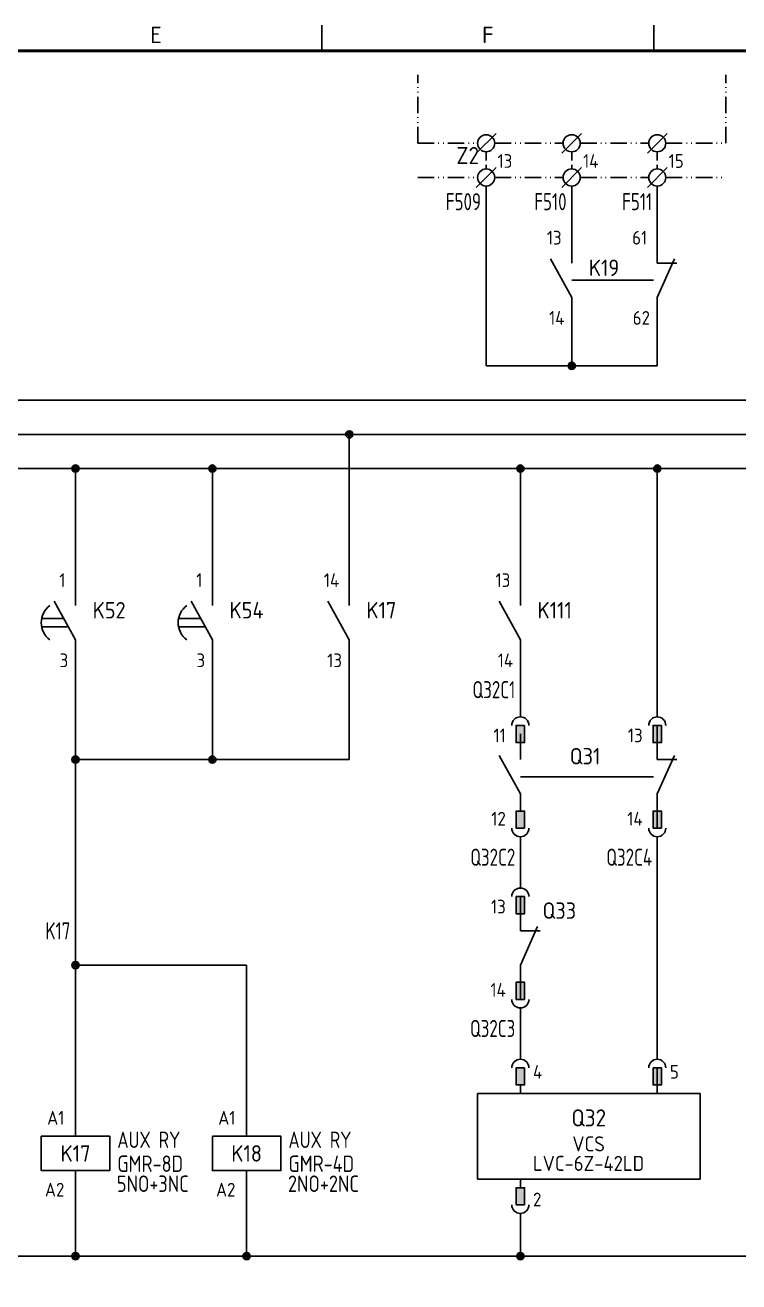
# Model space of a CAD drawing. Header units: millimetres. Extents: x 0 to 556, y 1 to 306.
# Drawn here: x 215.1 to 319.4, y 103.8 to 287.2 of the extents above; entities that cross this region are included whole.
import ezdxf
from ezdxf.enums import TextEntityAlignment as Align

# ---------------------------------------------------------------- set-up
doc = ezdxf.new("R2010")
doc.units = ezdxf.units.MM
doc.linetypes.add('ACAD_ISO12W100', pattern=[21, 12, -3, 0, -3, 0, -3])
doc.linetypes.add('HIDDEN', pattern=[0.375, 0.25, -0.125])
for name, color, linetype in [('LINK', 7, 'Continuous'), ('MISC', 7, 'Continuous'), ('Sheet Line', 3, 'Continuous'), ('Sheet Text', 2, 'Continuous'), ('SYMS', 7, 'Continuous'), ('TAGS', 7, 'Continuous'), ('TERMS', 7, 'Continuous'), ('WIRE_YELLOW', 2, 'Continuous'), ('WIREFIXED', 7, 'Continuous')]:
    doc.layers.add(name, color=color, linetype=linetype)
doc.layers.add('Sheet Out Line', color=2, linetype='Continuous', lineweight=50)
doc.styles.add('WD', font='ISOCP2.shx')
doc.styles.add('WD_IEC', font='ISOCP2.shx', dxfattribs={"width": 1.1, "height": 2.4, "bigfont": 'whgtxt.shx'})

# ---------------------------------------------------------------- blocks, each defined once
blk = doc.blocks.new('LSSA3')
at = {"layer": 'Sheet Line'}
for p, q in [((258.5, 283.5), (258.5, 287.25)), ((307, 283.5), (307, 287.25))]:
    blk.add_line(p, q, dxfattribs=at)
at = {"layer": 'Sheet Out Line'}
blk.add_lwpolyline([(16, 6.5), (404, 6.5), (404, 283.5), (16, 283.5)], close=True, dxfattribs=at)
at = {"style": 'WD_IEC', "width": 1.1}
for tag, height, p in [('DESC4', 2.4, (57.5, 39.5)), ('CUSTOMERS31', 3.8, (219, 38)), ('TITLE1', 3.6, (333, 37.5)), ('CUSTOMERS21', 3.8, (219, 35.25)), ('DESC3', 2.4, (57.5, 33.5)), ('CUSTOMERS32', 3.8, (219, 32.5)), ('TITLE2', 3.6, (333, 32.5)), ('CUSTOMERS22', 3.8, (219, 29.75)), ('RN', 3.5, (398, 28.75)), ('DESC2', 2.4, (57.5, 27.5)), ('CUSTOMERS33', 3.8, (219, 27)), ('TITLE3', 3.6, (333, 27.5)), ('DESC1', 2.4, (57.5, 21.5)), ('WORKNO', 3.5, (365.5, 18.5)), ('FILE', 2.4, (314, 18.5)), ('DESC0', 2.4, (57.5, 15.5)), ('SHN', 2.4, (395, 12)), ('TSH', 2.4, (401, 9))]:
    blk.add_attdef(tag, text='', height=height, dxfattribs=at).set_placement(p, align=Align.MIDDLE_CENTER)
at = {"style": 'WD_IEC'}
for tag, p in [('DATE4', (96.5, 39.5)), ('DRWN4', (111.5, 39.5)), ('DSGN4', (126.5, 39.5)), ('CHKD4', (141.5, 39.5)), ('APPD4', (156.5, 39.5)), ('DATE3', (96.5, 33.5)), ('DRWN3', (111.5, 33.5)), ('DSGN3', (126.5, 33.5)), ('CHKD3', (141.5, 33.5)), ('APPD3', (156.5, 33.5)), ('DATE2', (96.5, 27.5)), ('DRWN2', (111.5, 27.5)), ('DSGN2', (126.5, 27.5)), ('CHKD2', (141.5, 27.5)), ('APPD2', (156.5, 27.5)), ('DATE1', (96.5, 21.5)), ('DRWN1', (111.5, 21.5)), ('DSGN1', (126.5, 21.5)), ('CHKD1', (141.5, 21.5)), ('APPD1', (156.5, 21.5)), ('DATE0', (96.5, 15.5)), ('DRWN0', (111.5, 15.5)), ('DSGN0', (126.5, 15.5)), ('CHKD0', (141.5, 15.5)), ('APPD0', (156.5, 15.5))]:
    blk.add_attdef(tag, text='', height=2.4, dxfattribs=at).set_placement(p, align=Align.MIDDLE_CENTER)
at = {"style": 'WD_IEC', "width": 1.1}
for tag, p in [('DWG1ST', (345, 10.5)), ('DWGNO', (373.49, 10.5))]:
    blk.add_attdef(tag, text='', height=3.5, dxfattribs=at).set_placement(p, align=Align.MIDDLE_LEFT)
at = {"style": 'WD_IEC', "width": 1.1, "flags": 9}
blk.add_attdef('WD_TB', (0, 0), '', height=2.4, dxfattribs=at)
at = {"layer": 'Sheet Text', "style": 'WD_IEC', "width": 1.1}
for s, p in [('E', (234.25, 284.62)), ('F', (282.75, 284.62))]:
    blk.add_text(s, height=2.4, dxfattribs=at).set_placement(p, align=Align.CENTER)
blk = doc.blocks.new('VA21_VCSQ2')
for p, q in [((0, 0), (0, -1.25)), ((20, 0), (20, -1.25)), ((20, -6.25), (20, -2.5)), ((0, -5), (0, -6.25)), ((26.25, -6.25), (-6.25, -6.25)), ((-6.25, -6.25), (-6.25, -18.75)), ((0, -6.25), (0, -6.25)), ((26.25, -18.75), (26.25, -6.25)), ((-6.25, -10.01), (-6.25, -10.01)), ((-6.25, -18.75), (26.25, -18.75)), ((0, -18.75), (0, -18.75)), ((0, -20), (0, -18.75)), ((0, -25), (0, -23.75))]:
    blk.add_line(p, q)
for points in [[(0.62, -2.5), (-0.62, -2.5), (-0.62, -5), (0.62, -5)], [(19.38, -2.5), (20.62, -2.5), (20.62, -5), (19.38, -5)], [(0.62, -22.5), (-0.62, -22.5), (-0.62, -20), (0.62, -20)]]:
    blk.add_lwpolyline(points, close=True)
for centre, start, end in [((0, -2.5), 0, 180), ((20, -2.5), 0, 180), ((0, -22.5), 180, 0)]:
    blk.add_arc(centre, 1.25, start, end)
for points in [[(0.62, -5), (0.62, -2.5), (-0.62, -5), (-0.62, -2.5)], [(19.38, -5), (19.38, -2.5), (20.62, -5), (20.62, -2.5)], [(0.62, -20), (0.62, -22.5), (-0.62, -20), (-0.62, -22.5)]]:
    blk.add_solid(points)
at = {"flags": 1}
for tag, p, height, style in [('X2TERM01', (0, 0), 0.08, 'WD'), ('X2TERM03', (20, 0), 0.08, 'WD'), ('CAT', (26.86, -9.24), 1, 'WD_IEC'), ('FAMILY', (26.85, -10.78), 1, 'WD_IEC'), ('CATDESC', (26.85, -12.28), 1, 'WD_IEC'), ('MFG', (26.9, -13.57), 1, 'WD_IEC'), ('ASSYCODE', (26.79, -14.93), 1, 'WD_IEC'), ('RATING10', (26.79, -16.3), 1, 'WD_IEC'), ('RATING1', (26.79, -17.67), 1, 'WD_IEC'), ('RATING2', (26.79, -19.04), 1, 'WD_IEC'), ('X8TERM02', (0, -25), 0.08, 'WD')]:
    blk.add_attdef(tag, p, '', height=height, dxfattribs=dict(at, style=style))
at = {"linetype": 'Continuous', "style": 'WD'}
for tag, p in [('TERM01', (1.85, -3.08)), ('TERM03', (21.85, -3.08)), ('TERM02', (1.85, -21.72))]:
    blk.add_attdef(tag, text='', height=2, dxfattribs=at).set_placement(p, align=Align.MIDDLE_LEFT)
at = {"style": 'WD_IEC', "flags": 1}
for tag, p in [('LOC', (26.95, -7.35)), ('INST', (26.98, -6.05))]:
    blk.add_attdef(tag, text='', height=1, dxfattribs=at).set_placement(p, align=Align.MIDDLE_LEFT)
at = {"style": 'WD_IEC'}
for tag, height, p in [('TAG1', 2.5, (9.99, -9.81)), ('RATING12', 2.2, (9.97, -13.6)), ('RATING11', 2.2, (9.97, -16.45))]:
    blk.add_attdef(tag, text='', height=height, dxfattribs=at).set_placement(p, align=Align.MIDDLE_CENTER)
at = {"lineweight": 9, "style": 'WD_IEC'}
for tag, p in [('NO', (-4.31, -38.19)), ('NC', (-4.31, -41.69))]:
    blk.add_attdef(tag, text='', height=2.5, dxfattribs=at).set_placement(p, align=Align.TOP_RIGHT)
for tag, p in [('XREFNO', (-2.81, -38.19)), ('XREFNC', (-2.81, -41.69))]:
    blk.add_attdef(tag, text='', height=2.5, dxfattribs=at).set_placement(p, align=Align.TOP_LEFT)
blk = doc.blocks.new('WDDOT')
for radius in [0.529, 0.33, 0.164]:
    blk.add_circle((0, 0), radius)
blk = doc.blocks.new('VJ11_AUXRY_Q1')
for p, q in [((0, 2.5), (0, 7.5)), ((0, -2.5), (0, -7.5))]:
    blk.add_line(p, q)
blk.add_lwpolyline([(-5, 2.5), (-5, -2.5), (5, -2.5), (5, 2.5)], close=True)
at = {"style": 'WD_IEC', "flags": 1}
for tag, p, height in [('X2TERM01', (0, 7.5), 0.32), ('X4LINK', (-5, 0), 0.32), ('X1LINK', (5, 0), 0.32), ('INST', (2.17, -4.46), 1), ('LOC', (2.14, -5.76), 1), ('X8TERM02', (0, -7.5), 0.32), ('FAMILY', (2.27, -7.15), 1), ('CAT', (2.31, -9.98), 1), ('MFG', (2.34, -8.68), 1), ('ASSYCODE', (2.25, -11.11), 1), ('WDTAGALT', (2.25, -12.35), 1), ('PEER_PINLIST', (2.25, -13.65), 1)]:
    blk.add_attdef(tag, p, '', height=height, dxfattribs=at)
at = {"style": 'WD_IEC'}
for tag, p in [('TERM01', (-1.63, 4.2)), ('TERM02', (-1.63, -6.29))]:
    blk.add_attdef(tag, text='', height=2, dxfattribs=at).set_placement(p, align=Align.RIGHT)
for tag, p, width in [('RATING12', (6.11, 0.8), 0.85), ('RATING11', (6.11, -2.7), 0.9), ('RATING1', (6.04, -5.62), 0.9)]:
    blk.add_attdef(tag, p, '', height=2.4, dxfattribs=dict(at, width=width))
blk.add_attdef('TAG1', text='', height=2.4, dxfattribs=at).set_placement((0, 0), align=Align.MIDDLE_CENTER)
at = {"lineweight": 9, "style": 'WD_IEC'}
for tag, p in [('NO', (-5.5, -16.5)), ('NC', (-5.5, -20))]:
    blk.add_attdef(tag, text='', height=2.5, dxfattribs=at).set_placement(p, align=Align.TOP_RIGHT)
for tag, p in [('XREFNO', (-4, -16.5)), ('XREFNC', (-4, -20))]:
    blk.add_attdef(tag, text='', height=2.5, dxfattribs=at).set_placement(p, align=Align.TOP_LEFT)
blk = doc.blocks.new('VJ321_TIMER1')
for p, q in [((0, 7.5), (0, 2.5)), ((0, -2.5), (-3.12, 3.12)), ((-4.94, 0.62), (-1.74, 0.62)), ((-4.94, -0.62), (-1.04, -0.62)), ((0, -2.5), (0, -7.5))]:
    blk.add_line(p, q)
blk.add_arc((-1.88, 0), 3.12, 126.8699, 233.1301)
at = {"style": 'WD_IEC', "flags": 1}
for tag, p in [('X2TERM01', (0, 7.5)), ('X4LINK', (-5.75, 0)), ('X1LINK', (-0.5, 0)), ('X8TERM02', (0, -7.5))]:
    blk.add_attdef(tag, p, '', height=0.32, dxfattribs=at)
at = {"linetype": 'Continuous', "style": 'WD_IEC'}
for tag, p in [('TERM01', (-1.47, 5.21)), ('TERM02', (-1.06, -6.5))]:
    blk.add_attdef(tag, text='', height=2, dxfattribs=at).set_placement(p, align=Align.RIGHT)
at = {"style": 'WD', "flags": 1}
for tag, p in [('INST', (-7.16, 1.33)), ('LOC', (-7.26, -0.03)), ('FAMILY', (-7.22, -2.55)), ('XREF', (-7.24, -1.29)), ('CONTACT', (-7.29, -3.89))]:
    blk.add_attdef(tag, text='', height=1, dxfattribs=at).set_placement(p, align=Align.RIGHT)
at = {"style": 'WD_IEC'}
for tag, p in [('TAG2', (2.5, 0.62)), ('TEXT1', (2.5, -2.89)), ('TEXT2', (2.5, -6.09))]:
    blk.add_attdef(tag, p, '', height=2.4, dxfattribs=at)
blk = doc.blocks.new('VB421_AUXCONTACT1')
for p, q in [((0, 7.5), (0, 2.5)), ((0, -2.5), (-3.12, 3.12)), ((0, -2.5), (0, -7.5))]:
    blk.add_line(p, q)
at = {"style": 'WD_IEC', "flags": 1}
for tag, p, height in [('X2TERM01', (0, 7.5), 0.34), ('X4LINK', (-2.75, 0), 0.32), ('X1LINK', (0, 0), 0.34), ('X8TERM02', (0, -7.5), 0.34)]:
    blk.add_attdef(tag, p, '', height=height, dxfattribs=at)
at = {"linetype": 'Continuous', "style": 'WD_IEC'}
for tag, p in [('TERM01', (-1.47, 5.21)), ('TERM02', (-1.06, -6.5))]:
    blk.add_attdef(tag, text='', height=2, dxfattribs=at).set_placement(p, align=Align.RIGHT)
at = {"style": 'WD_IEC'}
for tag, p in [('TAG2', (2.5, 0.62)), ('TEXT1', (2.5, -2.89)), ('TEXT2', (2.5, -6.09))]:
    blk.add_attdef(tag, p, '', height=2.4, dxfattribs=at)
for tag, p in [('INST', (-2.43, -9.12)), ('LOC', (-2.58, -10.73))]:
    blk.add_attdef(tag, text='', height=1, dxfattribs=at).set_placement(p, align=Align.RIGHT)
at = {"style": 'WD_IEC', "flags": 1}
for tag, p in [('FAMILY', (-2.53, -13.64)), ('XREF', (-2.58, -12.19)), ('CONTACT', (-2.6, -15.24))]:
    blk.add_attdef(tag, text='', height=1, dxfattribs=at).set_placement(p, align=Align.RIGHT)
blk = doc.blocks.new('WD_WNV')
at = {"linetype": 'Continuous', "style": 'WD_IEC', "width": 0.8}
blk.add_attdef('WIRENO', text='', height=2.5, rotation=90, dxfattribs=at).set_placement((-0.75, 0), align=Align.CENTER)
at = {"style": 'WD_IEC', "flags": 1}
for tag, p in [('W08USER', (-1, 0.375)), ('W04USER', (-1, 0.875)), ('W05USER', (-1, 0.75)), ('W09USER', (-1, 0.25)), ('W03USER', (-1, 1)), ('W06USER', (-1, 0.625)), ('W07USER', (-1, 0.5)), ('W02USER', (-1, 1.125)), ('W01USER', (-1, 1.25)), ('W10USER', (-1, 0.125))]:
    blk.add_attdef(tag, text='', height=0.08, dxfattribs=at).set_placement(p, align=Align.CENTER)
blk = doc.blocks.new('HT0_TB1')
blk.add_circle((0, 0), 1.25)
at = {"layer": 'SYMS'}
blk.add_line((-1.44, -1.44), (1.44, 1.44), dxfattribs=at)
at = {"flags": 1}
for tag, p, height, style in [('X4LINK', (-1.25, 0), 0.01, 'WD'), ('X4TERM01', (-1.25, 0), 0.25, 'WD_IEC'), ('X2TERM01', (0, 1.25), 0.25, 'WD_IEC'), ('X1LINK', (1.25, 0), 0.01, 'WD'), ('X1TERM01', (1.25, 0), 0.25, 'WD_IEC'), ('X8TERM01', (0, -1.25), 0.25, 'WD_IEC')]:
    blk.add_attdef(tag, p, '', height=height, dxfattribs=dict(at, style=style))
blk = doc.blocks.new('HT0W_TB1')
blk.add_circle((0, 0), 1.25)
at = {"layer": 'SYMS'}
blk.add_line((-1.44, -1.44), (1.44, 1.44), dxfattribs=at)
at = {"style": 'WD_IEC', "flags": 1}
for tag, p in [('INST', (-1.04, 7.87)), ('LOC', (-1.04, 4.87))]:
    blk.add_attdef(tag, text='', height=2.5, dxfattribs=at).set_placement(p, align=Align.BOTTOM_RIGHT)
at = {"style": 'WD_IEC'}
blk.add_attdef('TAGSTRIP', text='', height=2.5, dxfattribs=at).set_placement((-1.04, 1.87), align=Align.BOTTOM_RIGHT)
blk.add_attdef('TERM01', text='', height=2, dxfattribs=at).set_placement((1.66, 0.81), align=Align.BOTTOM_LEFT)
at = {"flags": 1}
for tag, p, height, style in [('X4LINK', (-1.25, 0), 0.01, 'WD'), ('X4TERM01', (-1.25, 0), 0.25, 'WD_IEC'), ('STRIPSEQ', (-0.02, -0.02), 0.025, 'WD_IEC'), ('X2TERM01', (0, 1.25), 0.25, 'WD_IEC'), ('X1LINK', (1.25, 0), 0.01, 'WD'), ('X1TERM01', (1.25, 0), 0.25, 'WD_IEC'), ('LINKTERM', (-0.02, -0.06), 0.025, 'WD_IEC'), ('X8TERM01', (0, -1.25), 0.25, 'WD_IEC')]:
    blk.add_attdef(tag, p, '', height=height, dxfattribs=dict(at, style=style))
at = {"style": 'WD_IEC', "flags": 1}
for tag, height, p in [('CAT', 1, (-1.95, -2.37)), ('MFG', 1, (-2.09, -3.63)), ('ASSYCODE', 1, (-2.04, -4.92)), ('DESC1', 2, (-1.78, -7.62)), ('DESC2', 2, (-1.78, -10.06)), ('DESC3', 2, (-1.78, -12.55))]:
    blk.add_attdef(tag, text='', height=height, dxfattribs=at).set_placement(p, align=Align.RIGHT)
blk = doc.blocks.new('VB422_AUXCONTACT1')
for p, q in [((0, 7.5), (0, 2.5)), ((0, -2.5), (2.5, 3.12)), ((0, 2.5), (2.87, 2.5)), ((0, -2.5), (0, -7.5))]:
    blk.add_line(p, q)
at = {"style": 'WD_IEC', "flags": 1}
for tag, p, height in [('X2TERM01', (0, 7.5), 0.34), ('X4LINK', (-0.55, 0), 0.32), ('X1LINK', (1.92, 0), 0.32), ('X8TERM02', (0, -7.5), 0.34)]:
    blk.add_attdef(tag, p, '', height=height, dxfattribs=at)
at = {"linetype": 'Continuous', "style": 'WD_IEC'}
for tag, p in [('TERM01', (-1.47, 5.21)), ('TERM02', (-1.06, -6.5))]:
    blk.add_attdef(tag, text='', height=2, dxfattribs=at).set_placement(p, align=Align.RIGHT)
at = {"style": 'WD_IEC'}
for tag, p in [('TAG2', (4.38, 0.62)), ('TEXT1', (4.38, -2.89)), ('TEXT2', (4.38, -6.09))]:
    blk.add_attdef(tag, p, '', height=2.4, dxfattribs=at)
for tag, p in [('INST', (-2.43, -9.12)), ('LOC', (-2.58, -10.73))]:
    blk.add_attdef(tag, text='', height=1, dxfattribs=at).set_placement(p, align=Align.RIGHT)
at = {"style": 'WD_IEC', "flags": 1}
for tag, p in [('FAMILY', (-2.53, -13.64)), ('XREF', (-2.58, -12.19)), ('CONTACT', (-2.6, -15.24))]:
    blk.add_attdef(tag, text='', height=1, dxfattribs=at).set_placement(p, align=Align.RIGHT)
blk = doc.blocks.new('VA121_AUXCONTACT')
for p, q in [((0, 11.25), (0, 8.75)), ((0, 6.25), (0, 2.5)), ((0, -2.5), (-3.12, 3.12)), ((0, -2.5), (0, -5)), ((0, -11.25), (0, -8.75))]:
    blk.add_line(p, q)
for points in [[(0.62, 7.5), (-0.62, 7.5), (-0.62, 5), (0.62, 5)], [(0.62, -7.5), (-0.62, -7.5), (-0.62, -5), (0.62, -5)]]:
    blk.add_lwpolyline(points, close=True)
for centre, start, end in [((0, 7.5), 0, 180), ((0, -7.5), 180, 0)]:
    blk.add_arc(centre, 1.25, start, end)
for points in [[(0.62, 5), (0.62, 7.5), (-0.62, 5), (-0.62, 7.5)], [(0.62, -5), (0.62, -7.5), (-0.62, -5), (-0.62, -7.5)]]:
    blk.add_solid(points)
at = {"flags": 1}
for tag, p, height, style in [('X2TERM01', (0, 11.25), 0.08, 'WD'), ('X4LINK', (-2.42, 0), 0.32, 'WD_IEC'), ('X1LINK', (0, 0), 0.32, 'WD_IEC'), ('X8TERM02', (0, -11.25), 0.08, 'WD')]:
    blk.add_attdef(tag, p, '', height=height, dxfattribs=dict(at, style=style))
at = {"style": 'WD_IEC'}
for tag, p in [('TERM01', (-2.13, 5.04)), ('TERM02', (-2.13, -7.13))]:
    blk.add_attdef(tag, text='', height=2, dxfattribs=at).set_placement(p, align=Align.RIGHT)
for tag, p in [('TAG2', (2.69, 5.46)), ('TEXT1', (2.69, 1.42)), ('TEXT2', (2.69, -1.5))]:
    blk.add_attdef(tag, text='', height=2.4, dxfattribs=at).set_placement(p, align=Align.MIDDLE_LEFT)
at = {"style": 'WD_IEC', "flags": 1}
blk.add_attdef('XREF', text='', height=1.8, dxfattribs=at).set_placement((2.69, -3.96), align=Align.MIDDLE_LEFT)
for tag, p in [('INST', (-2.37, -9.97)), ('LOC', (-2.4, -11.27)), ('FAMILY', (-2.27, -12.66)), ('CONTACT', (-2.27, -14))]:
    blk.add_attdef(tag, text='', height=1, dxfattribs=at).set_placement(p, align=Align.RIGHT)
blk = doc.blocks.new('VA122_AUXCONTACT')
for p, q in [((0, 11.25), (0, 8.75)), ((0, 7.5), (0, 2.5)), ((0, -2.5), (2.5, 3.12)), ((0, 2.5), (2.87, 2.5)), ((0, -2.5), (0, -7.5)), ((0, -11.25), (0, -8.75))]:
    blk.add_line(p, q)
for points in [[(0.62, 7.5), (-0.62, 7.5), (-0.62, 5), (0.62, 5)], [(0.62, -7.5), (-0.62, -7.5), (-0.62, -5), (0.62, -5)]]:
    blk.add_lwpolyline(points, close=True)
for centre, start, end in [((0, 7.5), 0, 180), ((0, -7.5), 180, 0)]:
    blk.add_arc(centre, 1.25, start, end)
for points in [[(0.62, 5), (0.62, 7.5), (-0.62, 5), (-0.62, 7.5)], [(0.62, -5), (0.62, -7.5), (-0.62, -5), (-0.62, -7.5)]]:
    blk.add_solid(points)
at = {"flags": 1}
for tag, p, height, style in [('X2TERM01', (0, 11.25), 0.08, 'WD'), ('X4LINK', (-0.55, 0), 0.32, 'WD_IEC'), ('X1LINK', (1.92, 0), 0.32, 'WD_IEC'), ('X8TERM02', (0, -11.25), 0.08, 'WD')]:
    blk.add_attdef(tag, p, '', height=height, dxfattribs=dict(at, style=style))
at = {"style": 'WD_IEC'}
for tag, p in [('TERM01', (-2.13, 5.04)), ('TERM02', (-2.13, -7.13))]:
    blk.add_attdef(tag, text='', height=2, dxfattribs=at).set_placement(p, align=Align.RIGHT)
for tag, p in [('TAG2', (3.23, 5.46)), ('TEXT1', (3.23, 1.42)), ('TEXT2', (3.23, -1.5))]:
    blk.add_attdef(tag, text='', height=2.4, dxfattribs=at).set_placement(p, align=Align.MIDDLE_LEFT)
at = {"style": 'WD_IEC', "flags": 1}
blk.add_attdef('XREF', text='', height=1.8, dxfattribs=at).set_placement((3.23, -3.96), align=Align.MIDDLE_LEFT)
for tag, p in [('INST', (-2.37, -9.97)), ('LOC', (-2.4, -11.27)), ('FAMILY', (-2.27, -12.66)), ('CONTACT', (-2.27, -14))]:
    blk.add_attdef(tag, text='', height=1, dxfattribs=at).set_placement(p, align=Align.RIGHT)

msp = doc.modelspace()

# ---------------------------------------------------------------- linework, layer by layer
at = {"linetype": 'ACAD_ISO12W100', "ltscale": 0.2}
for p, q in [((272.5, 270), (272.5, 280)), ((317.5, 270), (317.5, 280)), ((272.5, 270), (281.25, 270)), ((283.75, 270), (293.75, 270)), ((296.25, 270), (306.25, 270)), ((308.75, 270), (317.5, 270)), ((272.5, 265), (281.25, 265)), ((283.75, 265), (293.75, 265)), ((296.25, 265), (306.25, 265)), ((308.75, 265), (317.5, 265))]:
    msp.add_line(p, q, dxfattribs=at)
at = {"linetype": 'HIDDEN', "ltscale": 5}
for p, q in [((282.5, 268.75), (282.5, 266.25)), ((295, 268.75), (295, 266.25)), ((307.5, 268.75), (307.5, 266.25))]:
    msp.add_line(p, q, dxfattribs=at)
at = {"layer": 'LINK'}
for points in [[(295, 250), (306.95, 250)], [(287.5, 177.5), (306.95, 177.5)]]:
    msp.add_lwpolyline(points, dxfattribs=at)
at = {"layer": 'WIRE_YELLOW', "linetype": 'Continuous'}
for p, q in [((282.5, 263.75), (282.5, 237.5)), ((295, 263.75), (295, 257.5)), ((307.5, 263.75), (307.5, 257.5)), ((295, 242.5), (295, 237.5)), ((307.5, 242.5), (307.5, 237.5)), ((282.5, 237.5), (307.5, 237.5)), ((152.5, 232.5), (395, 232.5)), ((105, 227.5), (392.5, 227.5)), ((262.5, 207.5), (262.5, 227.5)), ((27.5, 222.5), (395, 222.5)), ((222.5, 222.5), (222.5, 207.5)), ((242.5, 207.5), (242.5, 222.5)), ((287.5, 222.5), (287.5, 207.5)), ((307.5, 222.5), (307.5, 188.75)), ((222.5, 192.5), (222.5, 130)), ((242.5, 180), (242.5, 192.5)), ((262.5, 180), (262.5, 192.5)), ((287.5, 192.5), (287.5, 188.75)), ((222.5, 180), (262.5, 180)), ((287.5, 166.25), (287.5, 163.75)), ((307.5, 166.25), (307.5, 137.5)), ((222.5, 150), (247.5, 150)), ((247.5, 150), (247.5, 130)), ((287.5, 141.25), (287.5, 137.5)), ((222.5, 115), (222.5, 107.5)), ((247.5, 115), (247.5, 107.5)), ((287.5, 112.5), (287.5, 107.5)), ((27.5, 107.5), (395, 107.5))]:
    msp.add_line(p, q, dxfattribs=at)

# ---------------------------------------------------------------- block references
at = {"linetype": 'Continuous'}
msp.add_blockref('LSSA3', (0, 0), dxfattribs=at)
at = {"layer": 'SYMS', "color": 2, "linetype": 'Continuous'}
for p in [(282.5, 270), (295, 270), (307.5, 270)]:
    msp.add_blockref('HT0_TB1', p, dxfattribs=at)
at = {"layer": 'SYMS', "linetype": 'Continuous'}
ref = msp.add_blockref('HT0W_TB1', (282.5, 265), dxfattribs=at)
ref.add_attrib('TAGSTRIP', 'Z2', dxfattribs={"layer": 'TAGS', "height": 2.5, "style": 'WD_IEC'}).set_placement((281.46, 266.21), align=Align.BOTTOM_RIGHT)
ref.add_attrib('TERM01', '13', dxfattribs={"layer": 'TERMS', "height": 2, "style": 'WD_IEC'}).set_placement((284.16, 265.81), align=Align.BOTTOM_LEFT)
ref = msp.add_blockref('HT0W_TB1', (295, 265), dxfattribs=at)
ref.add_attrib('TERM01', '14', dxfattribs={"layer": 'TERMS', "height": 2, "style": 'WD_IEC'}).set_placement((296.66, 265.81), align=Align.BOTTOM_LEFT)
ref = msp.add_blockref('HT0W_TB1', (307.5, 265), dxfattribs=at)
ref.add_attrib('TERM01', '15', dxfattribs={"layer": 'TERMS', "height": 2, "style": 'WD_IEC'}).set_placement((309.16, 265.81), align=Align.BOTTOM_LEFT)
ref = msp.add_blockref('VB421_AUXCONTACT1', (295, 250), dxfattribs=at)
ref.add_attrib('TERM02', '14', dxfattribs={"layer": 'TERMS', "linetype": 'Continuous', "height": 2, "style": 'WD_IEC'}).set_placement((293.94, 243.5), align=Align.RIGHT)
ref.add_attrib('TERM01', '13', dxfattribs={"layer": 'TERMS', "linetype": 'Continuous', "height": 2, "style": 'WD_IEC'}).set_placement((293.53, 255.21), align=Align.RIGHT)
ref.add_attrib('TAG2', 'K19', (297.5, 250.62), dxfattribs={"layer": 'TAGS', "height": 2.4, "style": 'WD_IEC'})
ref = msp.add_blockref('VB422_AUXCONTACT1', (307.5, 250), dxfattribs=at)
ref.add_attrib('TERM02', '62', dxfattribs={"layer": 'TERMS', "linetype": 'Continuous', "height": 2, "style": 'WD_IEC'}).set_placement((306.44, 243.5), align=Align.RIGHT)
ref.add_attrib('TERM01', '61', dxfattribs={"layer": 'TERMS', "linetype": 'Continuous', "height": 2, "style": 'WD_IEC'}).set_placement((306.03, 255.21), align=Align.RIGHT)
for p in [(295, 237.5), (262.5, 227.5), (222.5, 222.5), (242.5, 222.5), (287.5, 222.5), (307.5, 222.5), (222.5, 180), (242.5, 180), (222.5, 150), (222.5, 107.5), (247.5, 107.5), (287.5, 107.5)]:
    msp.add_blockref('WDDOT', p, dxfattribs=at)
ref = msp.add_blockref('VJ321_TIMER1', (222.5, 200), dxfattribs=at)
ref.add_attrib('TERM02', '3', dxfattribs={"layer": 'TERMS', "linetype": 'Continuous', "height": 2, "style": 'WD_IEC'}).set_placement((221.44, 193.5), align=Align.RIGHT)
ref.add_attrib('TERM01', '1', dxfattribs={"layer": 'TERMS', "linetype": 'Continuous', "height": 2, "style": 'WD_IEC'}).set_placement((221.03, 205.21), align=Align.RIGHT)
ref.add_attrib('TAG2', 'K52', (225, 200.62), dxfattribs={"layer": 'TAGS', "height": 2.4, "style": 'WD_IEC'})
ref = msp.add_blockref('VJ321_TIMER1', (242.5, 200), dxfattribs=at)
ref.add_attrib('TERM02', '3', dxfattribs={"layer": 'TERMS', "linetype": 'Continuous', "height": 2, "style": 'WD_IEC'}).set_placement((241.44, 193.5), align=Align.RIGHT)
ref.add_attrib('TERM01', '1', dxfattribs={"layer": 'TERMS', "linetype": 'Continuous', "height": 2, "style": 'WD_IEC'}).set_placement((241.03, 205.21), align=Align.RIGHT)
ref.add_attrib('TAG2', 'K54', (245, 200.62), dxfattribs={"layer": 'TAGS', "height": 2.4, "style": 'WD_IEC'})
ref = msp.add_blockref('VB421_AUXCONTACT1', (262.5, 200), dxfattribs=at)
ref.add_attrib('TERM02', '13', dxfattribs={"layer": 'TERMS', "linetype": 'Continuous', "height": 2, "style": 'WD_IEC'}).set_placement((261.44, 193.5), align=Align.RIGHT)
ref.add_attrib('TERM01', '14', dxfattribs={"layer": 'TERMS', "linetype": 'Continuous', "height": 2, "style": 'WD_IEC'}).set_placement((261.03, 205.21), align=Align.RIGHT)
ref.add_attrib('TAG2', 'K17', (265, 200.62), dxfattribs={"layer": 'TAGS', "height": 2.4, "style": 'WD_IEC'})
ref = msp.add_blockref('VB421_AUXCONTACT1', (287.5, 200), dxfattribs=at)
ref.add_attrib('TERM02', '14', dxfattribs={"layer": 'TERMS', "linetype": 'Continuous', "height": 2, "style": 'WD_IEC'}).set_placement((286.44, 193.5), align=Align.RIGHT)
ref.add_attrib('TERM01', '13', dxfattribs={"layer": 'TERMS', "linetype": 'Continuous', "height": 2, "style": 'WD_IEC'}).set_placement((286.03, 205.21), align=Align.RIGHT)
ref.add_attrib('TAG2', 'K111', (290, 200.62), dxfattribs={"layer": 'TAGS', "height": 2.4, "style": 'WD_IEC'})
ref = msp.add_blockref('VA121_AUXCONTACT', (287.5, 177.5), dxfattribs=at)
ref.add_attrib('TERM02', '12', dxfattribs={"layer": 'TERMS', "height": 2, "style": 'WD_IEC'}).set_placement((285.37, 170.37), align=Align.RIGHT)
ref.add_attrib('TERM01', '11', dxfattribs={"layer": 'TERMS', "height": 2, "style": 'WD_IEC'}).set_placement((285.37, 182.54), align=Align.RIGHT)
ref.add_attrib('TAG2', 'Q31', dxfattribs={"layer": 'TAGS', "height": 2.4, "style": 'WD_IEC'}).set_placement((294.71, 180.51), align=Align.MIDDLE_LEFT)
ref = msp.add_blockref('VA122_AUXCONTACT', (307.5, 177.5), dxfattribs=at)
ref.add_attrib('TERM02', '14', dxfattribs={"layer": 'TERMS', "height": 2, "style": 'WD_IEC'}).set_placement((305.37, 170.37), align=Align.RIGHT)
ref.add_attrib('TERM01', '13', dxfattribs={"layer": 'TERMS', "height": 2, "style": 'WD_IEC'}).set_placement((305.37, 182.54), align=Align.RIGHT)
ref = msp.add_blockref('VA122_AUXCONTACT', (287.5, 152.5), dxfattribs=at)
ref.add_attrib('TERM02', '14', dxfattribs={"layer": 'TERMS', "height": 2, "style": 'WD_IEC'}).set_placement((285.37, 145.37), align=Align.RIGHT)
ref.add_attrib('TERM01', '13', dxfattribs={"layer": 'TERMS', "height": 2, "style": 'WD_IEC'}).set_placement((285.37, 157.54), align=Align.RIGHT)
ref.add_attrib('TAG2', 'Q33', dxfattribs={"layer": 'TAGS', "height": 2.4, "style": 'WD_IEC'}).set_placement((290.73, 157.96), align=Align.MIDDLE_LEFT)
ref = msp.add_blockref('VA21_VCSQ2', (287.5, 137.5), dxfattribs=at)
ref.add_attrib('TERM02', '2', dxfattribs={"layer": 'TERMS', "linetype": 'Continuous', "height": 2, "style": 'WD'}).set_placement((289.35, 115.78), align=Align.MIDDLE_LEFT)
ref.add_attrib('TERM03', '5', dxfattribs={"layer": 'TERMS', "linetype": 'Continuous', "height": 2, "style": 'WD'}).set_placement((309.35, 134.42), align=Align.MIDDLE_LEFT)
ref.add_attrib('TERM01', '4', dxfattribs={"layer": 'TERMS', "linetype": 'Continuous', "height": 2, "style": 'WD'}).set_placement((289.35, 134.42), align=Align.MIDDLE_LEFT)
ref.add_attrib('RATING11', 'LVC-6Z-42LD', dxfattribs={"layer": 'MISC', "height": 2.2, "style": 'WD_IEC'}).set_placement((297.47, 121.05), align=Align.MIDDLE_CENTER)
ref.add_attrib('RATING12', 'VCS', dxfattribs={"layer": 'MISC', "height": 2.2, "style": 'WD_IEC'}).set_placement((297.47, 123.9), align=Align.MIDDLE_CENTER)
ref.add_attrib('TAG1', 'Q32', dxfattribs={"layer": 'TAGS', "height": 2.5, "style": 'WD_IEC'}).set_placement((297.49, 127.69), align=Align.MIDDLE_CENTER)
ref = msp.add_blockref('VJ11_AUXRY_Q1', (222.5, 122.5), dxfattribs=at)
ref.add_attrib('RATING1', '5NO+3NC', (228.54, 116.88), dxfattribs={"layer": 'MISC', "height": 2.4, "style": 'WD_IEC', "width": 0.9})
ref.add_attrib('RATING11', 'GMR-8D', (228.61, 119.8), dxfattribs={"layer": 'MISC', "height": 2.4, "style": 'WD_IEC', "width": 0.9})
ref.add_attrib('RATING12', 'AUX RY', (228.61, 123.3), dxfattribs={"layer": 'MISC', "height": 2.4, "style": 'WD_IEC', "width": 0.85})
ref.add_attrib('TAG1', 'K17', dxfattribs={"layer": 'TAGS', "height": 2.4, "style": 'WD_IEC'}).set_placement((222.5, 122.5), align=Align.MIDDLE_CENTER)
ref.add_attrib('TERM02', 'A2', dxfattribs={"layer": 'TERMS', "height": 2, "style": 'WD_IEC'}).set_placement((220.87, 116.21), align=Align.RIGHT)
ref.add_attrib('TERM01', 'A1', dxfattribs={"layer": 'TERMS', "height": 2, "style": 'WD_IEC'}).set_placement((220.87, 126.7), align=Align.RIGHT)
ref = msp.add_blockref('VJ11_AUXRY_Q1', (247.5, 122.5), dxfattribs=at)
ref.add_attrib('RATING1', '2NO+2NC', (253.54, 116.88), dxfattribs={"layer": 'MISC', "height": 2.4, "style": 'WD_IEC', "width": 0.9})
ref.add_attrib('RATING11', 'GMR-4D', (253.61, 119.8), dxfattribs={"layer": 'MISC', "height": 2.4, "style": 'WD_IEC', "width": 0.9})
ref.add_attrib('RATING12', 'AUX RY', (253.61, 123.3), dxfattribs={"layer": 'MISC', "height": 2.4, "style": 'WD_IEC', "width": 0.85})
ref.add_attrib('TAG1', 'K18', dxfattribs={"layer": 'TAGS', "height": 2.4, "style": 'WD_IEC'}).set_placement((247.5, 122.5), align=Align.MIDDLE_CENTER)
ref.add_attrib('TERM02', 'A2', dxfattribs={"layer": 'TERMS', "height": 2, "style": 'WD_IEC'}).set_placement((245.87, 116.21), align=Align.RIGHT)
ref.add_attrib('TERM01', 'A1', dxfattribs={"layer": 'TERMS', "height": 2, "style": 'WD_IEC'}).set_placement((245.87, 126.7), align=Align.RIGHT)
at = {"layer": 'WIREFIXED', "linetype": 'Continuous'}
ref = msp.add_blockref('WD_WNV', (282.5, 261.47), dxfattribs=at)
ref.add_attrib('WIRENOF', 'F509', dxfattribs={"linetype": 'Continuous', "height": 2.5, "style": 'WD_IEC', "width": 0.8}).set_placement((281.75, 261.47), align=Align.MIDDLE_RIGHT)
ref = msp.add_blockref('WD_WNV', (295, 263.25), dxfattribs=at)
ref.add_attrib('WIRENOF', 'F510', dxfattribs={"linetype": 'Continuous', "height": 2.5, "style": 'WD_IEC', "width": 0.8}).set_placement((294.25, 261.47), align=Align.MIDDLE_RIGHT)
ref = msp.add_blockref('WD_WNV', (307.5, 263.25), dxfattribs=at)
ref.add_attrib('WIRENOF', 'F511', dxfattribs={"linetype": 'Continuous', "height": 2.5, "style": 'WD_IEC', "width": 0.8}).set_placement((306.75, 261.47), align=Align.MIDDLE_RIGHT)
ref = msp.add_blockref('WD_WNV', (287.5, 192), dxfattribs=at)
ref.add_attrib('WIRENOF', 'Q32C1', dxfattribs={"linetype": 'Continuous', "height": 2.5, "style": 'WD_IEC', "width": 0.8}).set_placement((286.75, 190.22), align=Align.MIDDLE_RIGHT)
ref = msp.add_blockref('WD_WNV', (287.5, 165.75), dxfattribs=at)
ref.add_attrib('WIRENOF', 'Q32C2', dxfattribs={"linetype": 'Continuous', "height": 2.5, "style": 'WD_IEC', "width": 0.8}).set_placement((286.75, 165.75), align=Align.MIDDLE_RIGHT)
ref = msp.add_blockref('WD_WNV', (307.5, 165.75), dxfattribs=at)
ref.add_attrib('WIRENOF', 'Q32C4', dxfattribs={"linetype": 'Continuous', "height": 2.5, "style": 'WD_IEC', "width": 0.8}).set_placement((306.75, 165.75), align=Align.MIDDLE_RIGHT)
ref = msp.add_blockref('WD_WNV', (222.5, 155), dxfattribs=at)
ref.add_attrib('WIRENOF', 'K17', dxfattribs={"linetype": 'Continuous', "height": 2.5, "style": 'WD_IEC', "width": 0.8}).set_placement((221.75, 155), align=Align.MIDDLE_RIGHT)
ref = msp.add_blockref('WD_WNV', (287.5, 140.75), dxfattribs=at)
ref.add_attrib('WIRENOF', 'Q32C3', dxfattribs={"linetype": 'Continuous', "height": 2.5, "style": 'WD_IEC', "width": 0.8}).set_placement((286.75, 140.75), align=Align.MIDDLE_RIGHT)

doc.saveas('drawing.dxf')
